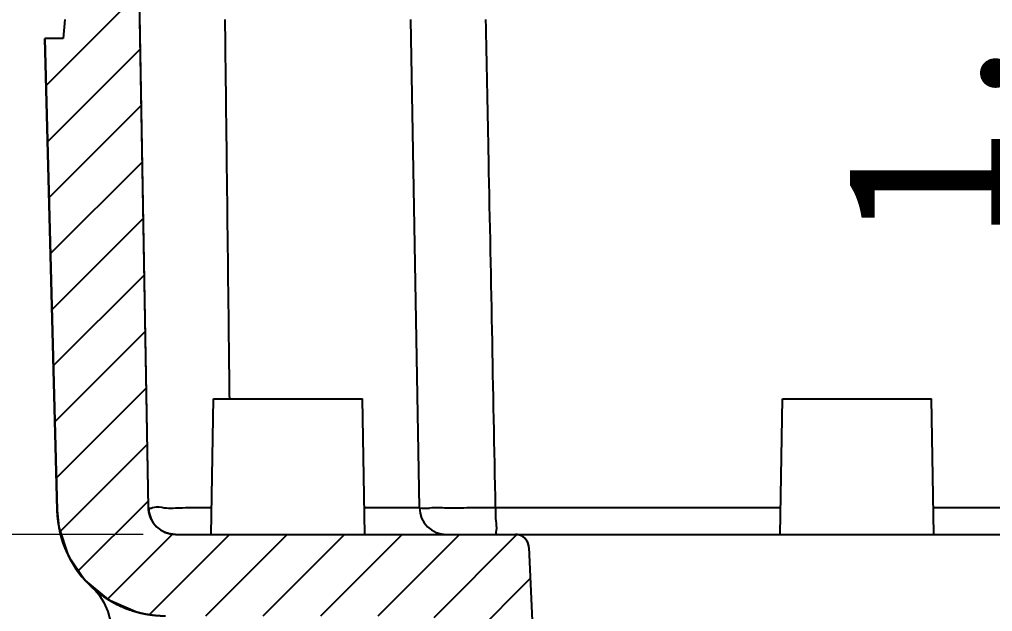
# Model space of a CAD drawing. Header units: millimetres. Extents: x 186 to 1161, y 123 to 802.
# Drawn here: x 223.36 to 259.27, y 454.43 to 476.28 of the extents above; entities that cross this region are included whole.
import ezdxf

# ---------------------------------------------------------------- set-up
doc = ezdxf.new("R2010")
doc.units = ezdxf.units.MM
doc.layers.add('dim', color=3, linetype='Continuous', lineweight=9)
doc.styles.add('FFS', font='')
doc.styles.get('FFS').set_extended_font_data('FangSong_GB2312')
doc.dimstyles.new('YanXiu', dxfattribs={"dimtxt": 2.5, "dimasz": 2.2, "dimexe": 0.66, "dimexo": 0.66, "dimgap": 0.66, "dimtad": 0, "dimzin": 1, "dimdsep": 46, "dimtxsty": 'FFS', "dimcen": 0, "dimclrd": 256, "dimclre": 131, "dimclrt": 42, "dimazin": 0, "dimtfac": 1, "dimtofl": 0, "dimtmove": 0, "dimatfit": 3, "dimfxl": 1, "dimlwd": 5, "dimlwe": 5, "dimarcsym": 0})

# ---------------------------------------------------------------- blocks, each defined once
blk = doc.blocks.new('*D111')
at = {"layer": 'Defpoints', "color": 0}
for p in [(224.2689932408221, 476.2753948796533), (217.707384913263, 457.2753948782536), (229.1189213311227, 457.2753948782536)]:
    blk.add_point(p, dxfattribs=at)
at = {"layer": 'dim', "color": 131, "lineweight": 5}
for p, q in [((223.0695932408221, 476.2753948796533), (216.507984913263, 476.2753948796533)), ((227.9195213311227, 457.2753948782536), (216.507984913263, 457.2753948782536))]:
    blk.add_line(p, q, dxfattribs=at)
at = {"layer": 'dim', "lineweight": 5}
for p, q in [((217.707384913263, 471.4753948796533), (217.707384913263, 462.0753948782536)), ((217.707384913263, 466.7753948789534), (207.3877940989333, 460.5139719427937)), ((207.3877940989333, 460.5139719427937), (207.3877940989333, 458.1151719427937))]:
    blk.add_line(p, q, dxfattribs=at)
at = {"layer": 'dim'}
for points in [[(216.907384913263, 471.4753948796533), (218.507384913263, 471.4753948796533), (217.707384913263, 476.2753948796533)], [(216.907384913263, 462.0753948782536), (218.507384913263, 462.0753948782536), (217.707384913263, 457.2753948782536)]]:
    blk.add_solid(points, dxfattribs=at)
at = {"layer": 'dim', "color": 42, "insert": (207.3877940989332, 447.2022584292802), "char_height": 6, "attachment_point": 5, "rotation": 90, "style": 'FFS'}
blk.add_mtext('19.00', dxfattribs=at)
blk = doc.blocks.new('*D113')
at = {"layer": 'Defpoints', "color": 0}
for p in [(243.8951778670225, 495.9753948796531), (243.8951778670225, 494.7753948796524), (256.8948001302088, 494.7753948796524)]:
    blk.add_point(p, dxfattribs=at)
at = {"layer": 'dim', "lineweight": 5}
for p, q in [((256.8948001302088, 500.7753948796531), (256.8948001302088, 505.5753948796531)), ((256.8948001302088, 489.9753948796524), (256.8948001302088, 485.1753948796524))]:
    blk.add_line(p, q, dxfattribs=at)
at = {"layer": 'dim', "color": 131, "lineweight": 5}
for p, q in [((245.0945778670225, 495.9753948796531), (258.0942001302088, 495.9753948796531)), ((245.0945778670225, 494.7753948796524), (258.0942001302088, 494.7753948796524))]:
    blk.add_line(p, q, dxfattribs=at)
at = {"layer": 'dim'}
for points in [[(256.0948001302087, 500.7753948796531), (257.6948001302088, 500.7753948796531), (256.8948001302088, 495.9753948796531)], [(256.0948001302087, 489.9753948796524), (257.6948001302088, 489.9753948796524), (256.8948001302088, 494.7753948796524)]]:
    blk.add_solid(points, dxfattribs=at)
at = {"layer": 'dim', "color": 42, "insert": (256.8948001302087, 476.3381570418146), "char_height": 6, "attachment_point": 5, "rotation": 90, "style": 'FFS'}
blk.add_mtext('1.20', dxfattribs=at)

msp = doc.modelspace()

# ---------------------------------------------------------------- hatches: boundary and pattern name
at = {"linetype": 'Continuous'}
h = msp.add_hatch(dxfattribs=at)
h.set_pattern_fill('DEFAULT__7', color=2, scale=1.5, angle=45, style=0, pattern_type=0)
h.set_pattern_definition([(45, (53.79122222052229, 445.4156503102529), (-1.0606601718, 1.0606601718), [])])
edge = h.paths.add_edge_path()
edge.add_line((225.0302352780227, 476.2753948796533), (226.2696865315229, 476.2753948796533))
edge.add_line((226.2871402673227, 478.2753948796533), (226.2696865315229, 476.2753948796533))
edge.add_line((226.2871402673227, 478.2753948796533), (227.7696865534226, 478.2753948796533))
edge.add_line((228.1190924799221, 458.2579428021534), (227.7696865534217, 478.2753948796533))
edge.add_spline(control_points=[(229.1189213307225, 457.2753948782536), (228.5412093955238, 457.2753948785528), (228.1291560984226, 457.6803185261522), (228.1190736348226, 458.2579424731537)], knot_values=[0, 0, 0, 0, 1, 1, 1, 1], weights=[1, 0.8088336329000001, 0.8088336329000001, 1], degree=3, periodic=0)
edge.add_line((229.1189213311227, 457.2753948796533), (241.6622213010223, 457.2753948796533))
edge.add_spline(control_points=[(242.1617454118223, 456.7972045733529), (242.1494072798232, 457.079794256151), (241.9450802028241, 457.2753948796505), (241.6622213010223, 457.2753948796533)], knot_values=[0, 0, 0, 0, 1, 1, 1, 1], weights=[1, 0.8149093079999999, 0.8149093079999999, 1], degree=3, periodic=0)
edge.add_line((242.1617454118223, 456.7972045733529), (242.3382936470225, 452.7535851859527))
edge.add_spline(control_points=[(242.8378177578224, 452.2753948796533), (242.5549588561225, 452.2753948796534), (242.3506317791225, 452.4709955031528), (242.3382936470225, 452.7535851859536)], knot_values=[0, 0, 0, 0, 1, 1, 1, 1], weights=[1, 0.8149093079999999, 0.8149093079999999, 1], degree=3, periodic=0)
edge.add_line((242.8378177578224, 452.2753948796533), (269.5006951998221, 452.2753948796533))
edge.add_spline(control_points=[(270.4826141198228, 452.7535851859536), (270.4779723658221, 452.7004315991533), (270.4369196861226, 452.6045403858532), (270.3125143354227, 452.4860022787532), (270.1504840810221, 452.3959133246533), (269.9607115783219, 452.3296483401534), (269.7456476022226, 452.2866779088533), (269.5851853617223, 452.2753948796533), (269.5006951998221, 452.2753948796533)], knot_values=[0, 0, 0, 0, 0.1666666667, 0.3333333333, 0.5, 0.6666666667, 0.8333333333, 1, 1, 1, 1], degree=3, periodic=0)
edge.add_spline(control_points=[(270.8380207113223, 456.7972045733529), (270.7984253385221, 456.3496425424535), (270.719306739622, 455.4533656583533), (270.6008402899224, 454.105492130753), (270.5220004131224, 453.2046049464532), (270.4826141198228, 452.7535851859536)], knot_values=[0, 0, 0, 0, 0.3333333333, 0.6666666667, 1, 1, 1, 1], degree=3, periodic=0)
edge.add_spline(control_points=[(271.8701575900222, 457.2753948796533), (271.7844208313227, 457.2753948796533), (271.6207672849223, 457.2656186680531), (271.3980811826223, 457.2262407868536), (271.2001472952225, 457.1638382774534), (271.0254370847224, 457.075262643353), (270.8871223517226, 456.9518955484534), (270.8429161474223, 456.8525396078528), (270.8380207113223, 456.7972045733529)], knot_values=[0, 0, 0, 0, 0.1666666667, 0.3333333333, 0.5, 0.6666666667, 0.8333333333, 1, 1, 1, 1], degree=3, periodic=0)
edge.add_line((271.8701575900222, 457.2753948796533), (291.2689919454224, 457.2753948796533))
edge.add_line((291.2689919454224, 454.2753948796533), (291.2689919454224, 457.2753948796533))
edge.add_line((280.6166021642221, 454.2753948796533), (291.2689919454224, 454.2753948796533))
edge.add_spline(control_points=[(277.5031859438222, 453.3190142670535), (277.5135709845226, 453.4039553524533), (277.5914755422218, 453.5548314605528), (277.7946470778224, 453.7321912187533), (278.0668688602227, 453.8822129023536), (278.3913145541219, 454.0043291481531), (278.7407115491224, 454.0986269429529), (279.1373902337218, 454.1748278214534), (279.5748059453226, 454.2306978767535), (280.0613480707225, 454.2665386644528), (280.4252986081219, 454.2753948796533), (280.6166021642221, 454.2753948796533)], knot_values=[0, 0, 0, 0, 0.1111111111, 0.2222222222, 0.3333333333, 0.4444444444, 0.5555555556, 0.6666666667, 0.7777777778, 0.8888888889, 1, 1, 1, 1], degree=3, periodic=0)
edge.add_arc((1397.269252818822, 316.4433947074529), 1128.1006104729, 173.0309707834, 173.1889110912)
edge.add_spline(control_points=[(274.5897549265219, 449.2753948796533), (274.7434735018223, 449.2753948796533), (275.0371146899224, 449.287798362853), (275.4346568626224, 449.3333174470533), (275.793996523922, 449.3999047305531), (276.1171211193223, 449.4842357992536), (276.4093340192221, 449.5862456412531), (276.6711589873221, 449.7089172688536), (276.889775582622, 449.8504966074531), (277.061999754922, 450.0235195662533), (277.1213341308221, 450.1581409204534), (277.1301299303223, 450.2317754923531)], knot_values=[0, 0, 0, 0, 0.1111111111, 0.2222222222, 0.3333333333, 0.4444444444, 0.5555555556, 0.6666666667, 0.7777777778, 0.8888888889, 1, 1, 1, 1], degree=3, periodic=0)
edge.add_line((240.4445884022225, 449.2753948796533), (274.5897549265228, 449.2753948796533))
edge.add_spline(control_points=[(240.4445884022225, 449.2753948796533), (239.8788705986226, 449.2753948796524), (239.4702164446235, 449.6665961267525), (239.4455401806226, 450.2317754923531)], knot_values=[0, 0, 0, 0, 1, 1, 1, 1], weights=[1, 0.8149093079999999, 0.8149093079999999, 1], degree=3, periodic=0)
edge.add_line((239.3107484247221, 453.3190142670535), (239.4455401806217, 450.2317754923531))
edge.add_spline(control_points=[(238.3117002032222, 454.2753948796533), (238.8774180067221, 454.2753948796524), (239.2860721607231, 453.8841936326534), (239.3107484247221, 453.3190142670535)], knot_values=[0, 0, 0, 0, 1, 1, 1, 1], weights=[1, 0.8149093079999999, 0.8149093079999999, 1], degree=3, periodic=0)
edge.add_line((228.7417109119224, 454.2753948796533), (238.3117002032222, 454.2753948796533))
edge.add_spline(control_points=[(224.7430816119222, 458.1706870891528), (224.8031523022236, 455.8766799188505), (226.4469173731221, 454.2753948796478), (228.7417109118223, 454.2753948796533)], knot_values=[0, 0, 0, 0, 1, 1, 1, 1], weights=[1, 0.8108679620999999, 0.8108679620999999, 1], degree=3, periodic=0)
edge.add_line((224.2873233879227, 475.5753948796535), (224.7430816830229, 458.1706870895539))
edge.add_line((224.9689932158226, 475.5753948796535), (224.2873233879227, 475.5753948796535))
edge.add_line((225.0302352780227, 476.2753948796533), (224.9689932158226, 475.5753948796535))
edge = h.paths.add_edge_path()
edge.add_line((291.2689919454224, 450.2317754923531), (291.2689919454224, 449.2753948796533))
edge.add_line((291.2689919454224, 450.2317754923531), (291.2689919454224, 453.3190142670535))
edge.add_line((291.2689919454224, 453.3190142670535), (291.2689919454224, 454.2753948796533))
edge.add_line((291.2689919454224, 454.2753948796533), (291.2689919454224, 457.2753948796533))
edge.add_line((291.2689919454224, 456.7972045733529), (291.2689919454224, 457.2753948796533))
edge.add_line((291.2689919454224, 452.7535851859536), (291.2689919454224, 456.7972045733538))
edge.add_line((291.2689919454224, 452.7535851859536), (291.2689919454224, 452.2753948796533))
edge.add_line((291.2689919454224, 449.5753948796535), (291.2689919454224, 452.2753948796533))
edge.add_line((291.2689919454224, 449.2753948796533), (291.2689919454224, 449.5753948796535))
edge = h.paths.add_edge_path()
edge.add_line((357.5077479736219, 476.2753948796533), (356.2683075586219, 476.2753948796533))
edge.add_line((357.5689900303223, 475.5753948796535), (357.5077479736228, 476.2753948796533))
edge.add_line((357.5689900303223, 475.5753948796535), (358.2506597935226, 475.5753948796535))
edge.add_line((357.7949015420227, 458.1706871030535), (358.2506597935226, 475.5753948796535))
edge.add_spline(control_points=[(353.796272269522, 454.2753948796533), (356.0910658144221, 454.2753948796542), (357.7348308871224, 455.8766799259536), (357.7949015698223, 458.1706871027534)], knot_values=[0, 0, 0, 0, 1, 1, 1, 1], weights=[1, 0.8108679612999999, 0.8108679612999999, 1], degree=3, periodic=0)
edge.add_line((353.796272269522, 454.2753948796533), (340.2516894136215, 454.2753948796533))
edge.add_arc((340.2516893994225, 453.2753947710532), 1.0000001087, 89.99999918799998, 139.4584049884)
edge.add_line((339.4917550314221, 453.9253947506529), (328.3217303842221, 453.9253947506529))
edge.add_line((328.3217303842221, 453.9253947506529), (328.3217303842221, 448.6253950087528))
edge.add_line((339.1703709552221, 448.6253950087528), (328.3217303842221, 448.6253950087528))
edge.add_line((339.0941374070226, 444.2579781468528), (339.170370955223, 448.6253950087528))
edge.add_arc((338.094350366322, 444.2754545930536), 0.9999645245000001, 269.9985444484, 358.9985621318)
edge.add_line((338.0943249630227, 443.2753949285532), (336.9991513172226, 443.2753949285532))
edge.add_line((336.8943876546218, 446.2753948796533), (336.9991513172217, 443.2753949285532))
edge.add_line((325.3756233379227, 446.2753948796533), (336.8943876546227, 446.2753948796533))
edge.add_line((325.3756233379227, 446.2753948796533), (325.2708610311229, 443.2753949285532))
edge.add_line((325.270861031122, 443.2753949285532), (324.488244577622, 443.2753949285532))
edge.add_spline(control_points=[(323.4891982585223, 444.2318411164531), (323.5138835661218, 443.6666686602538), (323.9225366852225, 443.2754757407518), (324.4882479849221, 443.2754769997534)], knot_values=[0, 0, 0, 0, 1, 1, 1, 1], weights=[1, 0.8149125993, 0.8149125993, 1], degree=3, periodic=0)
edge.add_line((323.2689919454224, 449.2753948796533), (323.4891975379223, 444.2318576175537))
edge.add_line((323.2689919454224, 449.2753948796533), (321.2847142792225, 449.2753948796533))
edge.add_line((321.2689919454224, 449.5753948796535), (321.2847142792225, 449.2753948796533))
edge.add_line((321.2689919454224, 449.5753948796535), (291.2689919454224, 449.5753948796535))
edge.add_line((291.2689919454224, 449.5753948796535), (291.2689919454224, 452.2753948796533))
edge.add_line((322.681716620822, 452.2753948796533), (291.2689919454224, 452.2753948796533))
edge.add_line((322.681716620822, 452.2753948796533), (322.7604167294221, 456.7841210828535))
edge.add_spline(control_points=[(322.7604167294221, 456.7841210828535), (322.7651473024244, 457.0551354267525), (322.9508645381247, 457.2525696215523), (323.2210834123225, 457.2738513722531)], knot_values=[0, 0, 0, 0, 1, 1, 1, 1], weights=[1, 0.8268245022, 0.8268245022, 1], degree=3, periodic=0)
edge.add_line((340.8367329885223, 457.2738505322529), (323.2213109757222, 457.2738505322529))
edge.add_spline(control_points=[(340.8369712225222, 457.2738878383532), (340.8498789163486, 457.2748922799295), (340.8628158734223, 457.2753948796301), (340.8757625898224, 457.2753948796533)], knot_values=[0, 0, 0, 0, 1, 1, 1, 1], weights=[1, 0.9994974634999999, 0.9994974634999999, 1], degree=3, periodic=0)
edge.add_line((353.4190507009225, 457.2753948796533), (340.8757625898224, 457.2753948796533))
edge.add_spline(control_points=[(354.418898395922, 458.2579424732528), (354.4088159324219, 457.6803185270535), (353.996762635622, 457.2753948800562), (353.4190507011226, 457.2753948799534)], knot_values=[0, 0, 0, 0, 1, 1, 1, 1], weights=[1, 0.8088336328, 0.8088336328, 1], degree=3, periodic=0)
edge.add_line((354.7683073091221, 478.2753948796533), (354.4189013763225, 458.2579424211533))
edge.add_line((356.2508538201218, 478.2753948796533), (354.7683073091221, 478.2753948796533))
edge.add_line((356.2683075586219, 476.2753948796533), (356.2508538201218, 478.2753948796533))

# ---------------------------------------------------------------- linework, layer by layer
at = {"color": 7, "linetype": 'Continuous'}
for p, q in [((227.8046045816227, 476.2701575199533), (227.7696019555224, 478.2753948795532)), ((228.1190924799221, 458.2579428021534), (227.7696865534226, 478.2753948796533)), ((228.1190924799221, 458.2579428021534), (227.7696865534226, 478.2753948796533)), ((225.0269877038227, 476.2753948796533), (224.9657357423221, 475.5753948796535)), ((225.0296227303224, 476.2753948796533), (224.9683782066222, 475.5753948796535)), ((225.0301871441225, 476.2753948796533), (224.9689448891222, 475.5753948796535)), ((225.0302352780227, 476.2753948796533), (224.9689932158226, 475.5753948796535)), ((228.1190229515223, 458.2579419321535), (227.8046045816227, 476.2701575199533)), ((238.1183978769222, 458.2579424728535), (237.8039929709221, 476.270187471953)), ((224.2839496526221, 475.5753948796535), (224.7397856126227, 458.1706909550528)), ((224.2866795170221, 475.5753948796535), (224.7424570957219, 458.1706875885536)), ((224.9699220608227, 475.5753948796535), (224.286746244622, 475.5753948796535)), ((224.2872727988224, 475.5753948796535), (224.7430325912219, 458.170687673153)), ((224.9689932158226, 475.5753948796535), (224.2873233879227, 475.5753948796535)), ((224.2873233879227, 475.5753948796535), (224.743081683022, 458.170687089553)), ((230.431716620822, 457.2753948796533), (230.5189919454224, 462.2753948796533)), ((230.5189919454224, 462.2753948796533), (236.0189919454224, 462.2753948796533)), ((236.1062672700227, 457.2753948796533), (236.0189919454224, 462.2753948796533)), ((251.431716620822, 457.2753948796533), (251.5189919454224, 462.2753948796533)), ((251.5189919454224, 462.2753948796533), (257.0189919454224, 462.2753948796533)), ((257.1062672700227, 457.2753948796533), (257.0189919454224, 462.2753948796533)), ((224.7397856126227, 458.1706909550528), (224.7440070706225, 458.1706940273532)), ((224.7424569162222, 458.1706944441528), (224.7440100596223, 458.1706941782529)), ((224.7430797909219, 458.1706870877531), (224.809231143322, 457.5435361556536)), ((228.1190735339223, 458.2579424979529), (228.1191320761227, 458.2579424943531)), ((238.1183978769222, 458.2579424729536), (236.0891168380222, 458.2579424732528)), ((251.4488670532219, 458.257942494253), (240.9308895553222, 458.2579424762532)), ((325.4488670533219, 458.2579425010533), (257.0891168375219, 458.2579425009533)), ((224.809231143322, 457.5435361556536), (225.1599836658224, 456.494596469053)), ((229.1188706425219, 457.2753948796533), (241.6622213010223, 457.2753948796533)), ((229.1189213311227, 457.2753948796533), (241.6622213010223, 457.2753948796533)), ((241.7280178171222, 457.2753948796533), (340.8099672269218, 457.2753948796533)), ((242.1617454118223, 456.7972045733529), (242.3382936470225, 452.7535851859536)), ((242.1617454118223, 456.7972045733529), (242.3382936470225, 452.7535851859536)), ((225.1599836658224, 456.494596469053), (225.7845910895221, 455.581800046253)), ((225.7845910895221, 455.581800046253), (226.6352318785221, 454.8749899399534)), ((226.0959906869221, 455.2724649354529), (226.097818798522, 455.2708562267533)), ((226.4719797002226, 454.7717097316533), (226.622508081422, 454.4327228619529)), ((226.6352318785221, 454.8749899399534), (227.646753133422, 454.4281788146534)), ((226.622508081422, 454.4327228619529), (226.7329325200226, 454.0199173443532))]:
    msp.add_line(p, q, dxfattribs=at)
for points in [[(226.0958658222225, 455.2713890999537), (226.0941535870224, 455.2728831818529), (226.1515858043222, 455.2158961037528)], [(226.1515858043222, 455.2158961037528), (226.2945601496222, 455.0473599105533), (226.4719797002226, 454.7717097316533)]]:
    msp.add_lwpolyline(points, dxfattribs=at)
for centre, radius, start, end in [((228.738415203522, 458.2753948796533), 4, 181.4999493346852, 228.68875788432), ((228.7410863980222, 458.2753948796533), 4, 181.4999928648044, 253.2759228880016), ((228.7417109118223, 458.2753948796533), 4, 181.4999999611013, 270.0000000001042), ((229.1189213311227, 458.2753948796533), 1.0000000014, 181.0000000027893, 269.9999999986972), ((239.1182455720227, 458.2753948796533), 1, 181.0000000345822, 269.9999998820225), ((238.3373974945225, 461.9766575233532), 3.729699949, 266.6494586588877, 272.3730856554901), ((241.6622213010223, 456.7753948796533), 0.5, 2.500000000018232, 90), ((229.5363664557226, 459.3847962650532), 5.3636409089, 232.3491013558793, 232.9788878637297), ((229.1748419437226, 458.901199134353), 4.7598537508, 232.9484071707917, 235.2620203897075), ((228.9096107398227, 458.5229878376529), 4.297917867, 235.2946028766283, 236.0655045864904), ((228.8692789242223, 458.4629665106529), 4.225604569100001, 236.0649047824853, 237.3315555630986), ((228.8209817354227, 458.3874416978531), 4.1359574635, 237.3300376665036, 239.0373497363795), ((228.7447100429226, 458.258686695053), 3.9863095694, 239.0252967636007, 242.619958714894), ((228.7225291859222, 458.2319168936535), 3.9526337447, 242.7270076516324, 243.5010644964765), ((228.7258963771219, 458.2386561575529), 3.9601673768, 243.5009703063029, 244.003112620205), ((228.7317087880219, 458.2507197501534), 3.9735580592, 244.004027424292, 246.274872613472), ((228.738015676322, 458.2650838703528), 3.9892457855, 246.2749519580194, 253.2755452716133), ((228.7395287561221, 458.2699738832532), 3.9943643678, 253.2749445306245, 253.8885828204078)]:
    msp.add_arc(centre, radius, start, end, dxfattribs=at)
for points, start_tangent, end_tangent in [([(231.1160900447221, 462.2753936191536), (231.0839983499227, 464.9599038607528), (231.0048563357223, 471.6324280726528), (230.9503350221221, 476.2745567325535)], (-0.01197991511376202, 0.9999282382420587), (-0.01169551757168756, 0.9999316050954337)), ([(240.9308895553222, 458.2579424762532), (240.8025338478219, 464.8120477453529), (240.6702041107219, 471.4832351733528), (240.5741006978224, 476.2749289656529)], (-0.0194687236957886, 0.999810466437343), (-0.02014572546069475, 0.9997970542793485)), ([(230.4488084022223, 458.2530563592534), (230.2261233635227, 458.2532845444537), (229.377685986522, 458.2508338939531), (228.702732066522, 458.2508347610535), (228.2688004831225, 458.2532858259535), (228.1190229515223, 458.2579419321535)], (-0.9999968313714761, -0.002517388926568985), (0.01824596762522598, 0.9998335284763257)), ([(224.7430816119222, 458.1706870891528), (224.744464458422, 458.1270008428535), (224.746333798922, 458.0831405548531), (224.7486956410221, 458.0391131686536), (224.7515558890227, 457.9949258198528), (224.7549203374219, 457.9505858350528), (224.7587946647227, 457.9061007309535), (224.7631844267225, 457.8614782130533), (224.7680950499225, 457.8167261739534), (224.7735318251225, 457.771852691553), (224.7794999006219, 457.7268660269535), (224.7860042758221, 457.6817746224531), (224.7930497946227, 457.6365870985535), (224.8006411386223, 457.5913122516529), (224.8087828206226, 457.5459590503531), (224.8174791785223, 457.500536632753), (224.8267343682219, 457.4550543024532), (224.8365523577222, 457.4095215248533), (224.8469369203222, 457.363947922953), (224.8578916289225, 457.3183432731537), (224.8694198493222, 457.2727175003536), (224.8815247345219, 457.2270806730528), (224.8942092183224, 457.1814429984531), (224.9074760103222, 457.1358148168536), (224.9213275893226, 457.0902065957532), (224.9357661983222, 457.0446289241534), (224.9507938392226, 456.9990925063528), (224.9664122673221, 456.9536081554531), (224.9826229865221, 456.9081867866532), (224.999427244722, 456.8628394101531), (225.0168260287219, 456.817577124453), (225.0348200606222, 456.7724111084533), (225.0534097928221, 456.7273526142533), (225.0725954052223, 456.6824129593531), (225.0923768005223, 456.6376035182536), (225.112753601722, 456.5929357148532), (225.1337251489222, 456.5484210135535), (225.1552904961227, 456.5040709112534), (225.1774484092221, 456.4598969281531), (225.2001973637225, 456.4159105995529), (225.223535542922, 456.3721234662532), (225.2474608363227, 456.3285470660528), (225.2719708386221, 456.285192924053), (225.2970628487219, 456.2420725439531), (225.3227338691222, 456.1991973983529), (225.3489806062225, 456.1565789194535), (225.3757994700227, 456.114228489653), (225.403186574722, 456.072157432053), (225.4311377403219, 456.030377000953), (225.4596484928225, 455.9888983724529), (225.4887140668225, 455.947732634753), (225.5183294070221, 455.9068907791532), (225.5484891706219, 455.8663836902531), (225.5791877301226, 455.8262221366529), (225.6104191767226, 455.7864167621535), (225.6421773232223, 455.7469780760537), (225.674455708122, 455.7079164444528), (225.707247599822, 455.6692420813531), (225.7405460010223, 455.6309650397532), (225.7743436536221, 455.5930952031529), (225.8086330437227, 455.5556422771531), (225.8434064073226, 455.5186157809528), (225.8786557362218, 455.4820250400533), (225.9143727837227, 455.445879177453), (225.9505490715219, 455.4101871069531), (225.9871758960226, 455.374957525353), (226.0242443356219, 455.3401989054535), (226.0617452577226, 455.3059194895529), (226.0996693263223, 455.2721272825536), (226.1380070097221, 455.2388300458531), (226.1767485887221, 455.2060352916531), (226.2158841642222, 455.1737502770536), (226.2554036662223, 455.1419819991531), (226.295296861922, 455.1107371894529), (226.3355533647227, 455.080022310153), (226.3761626428222, 455.0498435489533), (226.4171140286226, 455.0202068159531), (226.458396727422, 454.991117739253), (226.4999998267222, 454.9625816626528), (226.5419123059219, 454.9346036420536), (226.5841230452224, 454.9071884433531), (226.6266208354227, 454.8803405401529), (226.6693943871223, 454.8540641120533), (226.7124323404223, 454.8283630435533), (226.7557232745221, 454.8032409222531), (226.7992557168227, 454.7787010390537), (226.843018152922, 454.7547463872531), (226.8869990355224, 454.7313796630531), (226.9311867944225, 454.7086032653531), (226.9755698452227, 454.6864192970531), (227.0201365990224, 454.6648295658531), (227.064875471222, 454.6438355857533), (227.1097748909224, 454.6234385788537), (227.1548233092226, 454.6036394770533), (227.2000092085227, 454.5844389251531), (227.2453211111224, 454.5658372828536), (227.2907475871225, 454.5478346279531), (227.3362772632227, 454.5304307597532), (227.3818988308221, 454.5136252024529), (227.4276010534222, 454.4974172090531), (227.4733727746225, 454.4818057651535), (227.5192029258224, 454.4667895937534), (227.5650805331225, 454.452367159153), (227.6109947245222, 454.4385366722533), (227.656934736422, 454.4252960953534), (227.7028899208226, 454.4126431469529), (227.7488497510221, 454.4005753077533), (227.7948038277227, 454.3890898255529), (227.8407418853221, 454.3781837212534), (227.8866537970225, 454.3678537947533), (227.9325295801227, 454.3580966305533), (227.9783594012224, 454.3489086042534), (228.0241335808223, 454.3402858883535), (228.0698425981227, 454.3322244586532), (228.1154770946223, 454.3247201010533), (228.1610278789221, 454.3177684173531), (228.2064859295224, 454.311364832053), (228.2518423989222, 454.3055045990529), (228.2970886164221, 454.300182808053), (228.3422160911223, 454.2953943912532), (228.3872165147222, 454.2911341298529), (228.4320817636226, 454.2873966612531), (228.4768039010223, 454.2841764848533), (228.5213751792226, 454.2814679693536), (228.5657880408226, 454.2792653593531), (228.6100351203222, 454.2775627814533), (228.6541092452226, 454.2763542512537), (228.6980034371227, 454.2756336797536), (228.7417109118223, 454.2753948796533)], (0.02617694762221034, -0.9996573249935121), (1, 0)), ([(229.1189213307225, 457.2753948782536), (229.1079453646225, 457.2754551160531), (229.0969219995222, 457.2756368928528), (229.0858529509223, 457.2759417867535), (229.0747399841221, 457.2763713507536), (229.0635849141227, 457.2769271116529), (229.0523896053219, 457.277610568153), (229.0411559715221, 457.2784231891535), (229.0298859749219, 457.2793664121534), (229.018581626422, 457.2804416413535), (229.0072449849222, 457.2816502462535), (228.9958781564219, 457.2829935596535), (228.9844832941226, 457.2844728761536), (228.9730625970224, 457.2860894503535), (228.9616183097223, 457.2878444950536), (228.9501527214225, 457.289739179553), (228.9386681650221, 457.2917746283536), (228.9271670162225, 457.2939519187537), (228.9156516924222, 457.2962720800531), (228.9041246521219, 457.2987360910536), (228.8925883929223, 457.3013448789532), (228.8810454510221, 457.3040993178536), (228.8694983998221, 457.3070002266529), (228.8579498482222, 457.3100483678534), (228.8464024395225, 457.3132444463533), (228.834858849822, 457.3165891071528), (228.8233217867219, 457.3200829347531), (228.8117939871227, 457.3237264514535), (228.8002782162221, 457.3275201157528), (228.788777265122, 457.3314643216534), (228.7772939496226, 457.3355593967533), (228.7658311079222, 457.3398056017529), (228.7543915991228, 457.3442031286529), (228.7429783006219, 457.3487521003533), (228.7315941067227, 457.3534525691537), (228.7202419261221, 457.3583045162529), (228.7089246802225, 457.3633078504533), (228.6976453002226, 457.368462407853), (228.6864067258221, 457.3737679507528), (228.6752119023222, 457.3792241674535), (228.6640637783221, 457.3848306712532), (228.6529653040225, 457.3905870002534), (228.6419194281225, 457.3964926170536), (228.6309290958225, 457.4025469084534), (228.6199972464219, 457.4087491848529), (228.6091268108221, 457.4150986808534), (228.5983207091222, 457.4215945546537), (228.5875818481227, 457.4282358884536), (228.5769131191219, 457.4350216883529), (228.5663173948224, 457.4419508850531), (228.5557975278225, 457.4490223336531), (228.5453563474221, 457.4562348146535), (228.5349966574222, 457.4635870341533), (228.5247212337226, 457.4710776246536), (228.5145328219223, 457.478705145553), (228.5044341351222, 457.4864680842536), (228.4944278511221, 457.4943648572532), (228.4845166104224, 457.502393810553), (228.4747030140225, 457.5105532212535), (228.4649896210221, 457.5188412986533), (228.4553789461224, 457.5272561853533), (228.4458734582222, 457.5357959590535), (228.4364755777224, 457.5444586333531), (228.4271876743223, 457.5532421599535), (228.4180120659221, 457.5621444296528), (228.4089510156227, 457.5711632745531), (228.4000067306224, 457.5802964696529), (228.3911813600225, 457.5895417343534), (228.3824769933226, 457.5988967349529), (228.3738956588222, 457.6083590859532), (228.365439321622, 457.6179263527536), (228.3571098828224, 457.6275960531536), (228.3489091773226, 457.6373656597532), (228.3408389734223, 457.6472326020528), (228.3329009705221, 457.6571942688531), (228.3250967991225, 457.6672480102532), (228.3174280186222, 457.6773911401531), (228.3098961174219, 457.6876209384534), (228.3025025111219, 457.6979346534533), (228.2952485425221, 457.7083295044529), (228.2881354803221, 457.7188026837537), (228.2811645189222, 457.7293513594529), (228.2743367777221, 457.7399726775536), (228.2676533008225, 457.7506637647537), (228.2611150566227, 457.7614217307535), (228.2547229377224, 457.7722436705533), (228.2484777607224, 457.7831266670535), (228.2423802662224, 457.7940677934537), (228.2364311189222, 457.805064115553), (228.230630907422, 457.8161126946532), (228.2249801451226, 457.8272105890535), (228.2194792701221, 457.8383548572535), (228.2141286454225, 457.8495425598528), (228.2089285601223, 457.8607707619528), (228.2038792291223, 457.8720365353536), (228.198980794622, 457.8833369609536), (228.1942333263223, 457.8946691306535), (228.1896368221223, 457.9060301497536), (228.1851912098227, 457.917417139053), (228.180896346822, 457.9288272366537), (228.1767520224221, 457.9402576002528), (228.172757958022, 457.9517054087535), (228.1689138084221, 457.9631678644535), (228.165219163322, 457.9746421947536), (228.1616735485222, 457.9861256538532), (228.1582764268223, 457.9976155245529), (228.1550271998221, 458.0091091198535), (228.151925209022, 458.0206037845535), (228.1489697376219, 458.0320968968533), (228.1461600115226, 458.0435858693534), (228.1434952012223, 458.055068151253), (228.1409744232224, 458.0665412286533), (228.1385967416227, 458.0780026268528), (228.1363611697225, 458.0894499106532), (228.1342666716228, 458.1008806859534), (228.1323121639225, 458.1122926004534), (228.1304965173222, 458.1236833450537), (228.1288185583226, 458.1350506542528), (228.127277071022, 458.1463923073532), (228.1258707985226, 458.1577061292535), (228.1245984450225, 458.168989990653), (228.1234586771225, 458.1802418092536), (228.1224501260222, 458.1914595499536), (228.1215713885222, 458.2026412256535), (228.1208210294226, 458.2137848973532), (228.1201975828226, 458.2248886746536), (228.1196995538221, 458.2359507162535), (228.1193254204227, 458.2469692300535), (228.1190736348226, 458.2579424731537)], (-1, 3.566795482945542e-10), (-0.01745240647916374, 0.9998476951556602)), ([(240.9308895622225, 458.2579421046528), (239.9718746173221, 458.2528477420535), (239.129200167622, 458.2501567373536), (238.4918306338222, 458.2501561997531)], (-0.999980664705624, -0.006218538003321736), (-0.9991820394260286, -0.04043825031380918)), ([(240.9309428376218, 458.2579460469531), (240.936815835722, 457.7653962531529), (240.9521685990221, 457.4065241031528), (240.9729769420219, 457.2753948903535)], (0.0007344210234832244, -0.9999997303128438), (0.9999939532964432, -0.003477552379341263)), ([(242.1617454118223, 456.7972045733529), (242.1614799704221, 456.8026121723531), (242.1611544721227, 456.8080397998535), (242.1607682107224, 456.8134865956533), (242.1603204934227, 456.8189516770533), (242.1598106408219, 456.8244341388533), (242.1592379885224, 456.8299330535535), (242.1586018871221, 456.8354474713531), (242.157901703622, 456.8409764206533), (242.1571368217219, 456.8465189079532), (242.1563066429226, 456.852073918353), (242.1554105870218, 456.8576404160528), (242.1544480930224, 456.8632173441536), (242.1534186201225, 456.8688036252531), (242.1523216480218, 456.8743981621535), (242.1511566779227, 456.8799998378533), (242.1499232334227, 456.8856075159536), (242.1486208609222, 456.8912200415532), (242.1472491308223, 456.8968362415533), (242.1458076376221, 456.9024549249532), (242.1442960012218, 456.908074883853), (242.1427138672225, 456.9136948936537), (242.1410609079221, 456.9193137140535), (242.1393368228219, 456.9249300893532), (242.1375413390224, 456.9305427494535), (242.1356742125226, 456.9361504103533), (242.1337352280225, 456.9417517750533), (242.1317242003224, 456.9473455342529), (242.1296409740225, 456.9529303671532), (242.1274854249223, 456.9585049422528), (242.1252574600221, 456.9640679182528), (242.1229570180221, 456.9696179449536), (242.1205840700222, 456.9751536643532), (242.1181386197222, 456.9806737109536), (242.1156207040221, 456.9861767133532), (242.1130303932223, 456.9916612950535), (242.1103677915225, 456.9971260753534), (242.1076330370224, 457.002569670153), (242.1048263026223, 457.0079906934532), (242.1019477953223, 457.0133877581536), (242.0989977573226, 457.018759477053), (242.0959764655227, 457.0241044639531), (242.0928842320227, 457.0294213347531), (242.0897214041224, 457.0347087086536), (242.0864883641225, 457.0399652091535), (242.0831855296219, 457.045189464953), (242.0798133535227, 457.0503801114535), (242.0763723235223, 457.0555357916535), (242.0728629623227, 457.0606551573535), (242.0692858275224, 457.0657368699528), (242.0656415110225, 457.0707796020531), (242.0619306392218, 457.075782038153), (242.0581538724218, 457.0807428761534), (242.0543119046224, 457.0856608277534), (242.050405463222, 457.0905346205534), (242.0464353081225, 457.0953629980529), (242.0424022321222, 457.1001447213537), (242.0383070594226, 457.104878570253), (242.0341506459226, 457.1095633438533), (242.0299338781224, 457.1141978617532), (242.0256576729225, 457.1187809650535), (242.0213229763222, 457.1233115174534), (242.0169307635224, 457.1277884057533), (242.0124820376222, 457.1322105413535), (242.0079778289219, 457.1365768606536), (242.0034191946224, 457.1408863261529), (241.9988072171227, 457.1451379270536), (241.9941430042227, 457.1493306803529), (241.9894276871219, 457.1534636312533), (241.984662420422, 457.157535854353), (241.9798483807226, 457.1615464538534), (241.974986765822, 457.165494564453), (241.9700787936226, 457.1693793518532), (241.9651257010219, 457.1732000134532), (241.9601287434225, 457.1769557789528), (241.955089192822, 457.1806459104534), (241.9500083377225, 457.1842697034533), (241.9448874811224, 457.1878264869536), (241.9397279402219, 457.191315623553), (241.9345310448225, 457.1947365106532), (241.9292981365224, 457.1980885796536), (241.9240305671219, 457.2013712970536), (241.9187296983218, 457.2045841643528), (241.9133968999222, 457.2077267181528), (241.9080335488225, 457.2107985301534), (241.9026410282222, 457.213799207653), (241.8972207260222, 457.2167283932529), (241.8917740344223, 457.2195857650529), (241.8863023478225, 457.2223710361529), (241.880807062822, 457.2250839553533), (241.8752895762227, 457.2277243062533), (241.8697512844219, 457.2302919075535), (241.8641935824226, 457.2327866128533), (241.8586178623227, 457.2352083099529), (241.8530255130227, 457.2375569212534), (241.8474179182222, 457.2398324029534), (241.8417964564223, 457.242034744653), (241.8361624993222, 457.2441639694532), (241.8305174111219, 457.2462201331534), (241.8248625473225, 457.2482033239528), (241.8191992543225, 457.2501136618528), (241.8135288679223, 457.2519512983533), (241.8078527129219, 457.2537164157536), (241.8021721022224, 457.2554092266535), (241.7964883356226, 457.2570299733532), (241.790802699622, 457.2585789273533), (241.7851164663225, 457.2600563887534), (241.7794308927223, 457.2614626852535), (241.7737472201225, 457.2627981719531), (241.7680666736223, 457.2640632305536), (241.7623904608226, 457.2652582682529), (241.7567197722219, 457.266383717553), (241.7510557798223, 457.2674400355534), (241.7453996368222, 457.2684277025535), (241.7397524775224, 457.2693472221533), (241.7341154161222, 457.2701991199535), (241.728489546922, 457.2709839429533), (241.722875943422, 457.2717022585537), (241.7172756584223, 457.2723546544537), (241.7116897232227, 457.2729417369535), (241.7061191474222, 457.2734641309532), (241.7005649189223, 457.2739224786535), (241.6950280033225, 457.2743174390532), (241.6895093436224, 457.2746496870529), (241.6840098604225, 457.2749199127536), (241.6785304514224, 457.2751288204533), (241.6730719912221, 457.2752771283529), (241.6676353316225, 457.2753655670529), (241.6622213010223, 457.2753948796533)], (-0.04361938729427821, 0.9990482215849603), (-1, 0)), ([(226.0972295576221, 455.2701855518533), (226.1387183375227, 455.234833520153), (226.2286026835227, 455.162541912953), (226.2599930965225, 455.1381480090529)], (0.7512427002483051, -0.6600260641244674), (0.7917798799815974, -0.6108065337374243))]:
    msp.add_spline(points, degree=3, dxfattribs=dict(at, start_tangent=start_tangent, end_tangent=end_tangent))

# ---------------------------------------------------------------- dimensions: what is measured, and where the dimension line sits
at = {"layer": 'dim'}
dim = msp.add_linear_dim(base=(256.8948001302088, 494.7753948796524), p1=(243.8951778670225, 495.9753948796531), p2=(243.8951778670225, 494.7753948796524), angle=90, dimstyle='YanXiu', override={"dimtxt": 6, "dimasz": 4.800000000000001, "dimexe": 1.1994, "dimexo": 1.1994, "dimgap": 1.1994}, dxfattribs=at)
dim.commit()
dim.dimension.update_dxf_attribs({"geometry": '*D113', "text_midpoint": (256.8948001302087, 476.3381570418146)})
dim = msp.add_linear_dim(base=(217.707384913263, 457.2753948782536), p1=(224.2689932408221, 476.2753948796533), p2=(229.1189213311227, 457.2753948782536), angle=90, dimstyle='YanXiu', override={"dimtxt": 6, "dimasz": 4.800000000000001, "dimexe": 1.1994, "dimexo": 1.1994, "dimgap": 1.1994, "dimtmove": 1}, dxfattribs=at)
dim.commit()
dim.dimension.update_dxf_attribs({"geometry": '*D111', "text_midpoint": (207.3877940989332, 456.9157719427938), "dimtype": 160})

doc.saveas('drawing.dxf')
